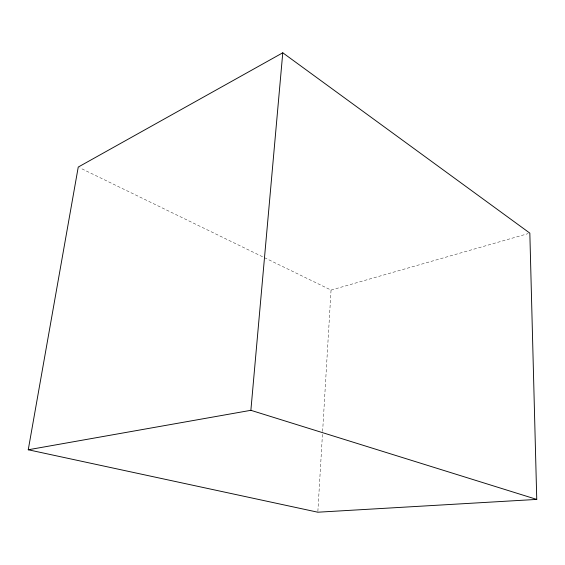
<?xml version="1.0" encoding="UTF-8"?>
<svg xmlns="http://www.w3.org/2000/svg" width="565" height="565" viewBox="0 0 565 565"><rect width="100%" height="100%" fill="white"/><g stroke="black" fill="none" stroke-linecap="round" stroke-linejoin="round"><path stroke-width="0.42" stroke-dasharray="2.83 2.12" d="M317.869 511.332L322.573 432.31M322.629 431.434L331.048 290.078L79.835 167.833M331.048 290.078L528.141 233.613"/><path stroke-width="0.85" d="M28.25 449.768L250.874 410.31L282.775 52.792L529.836 233.126L536.75 499.411L317.812 512.208L28.25 449.768L78.245 167.063L282.775 52.792M250.874 410.31L536.75 499.411"/></g></svg>
